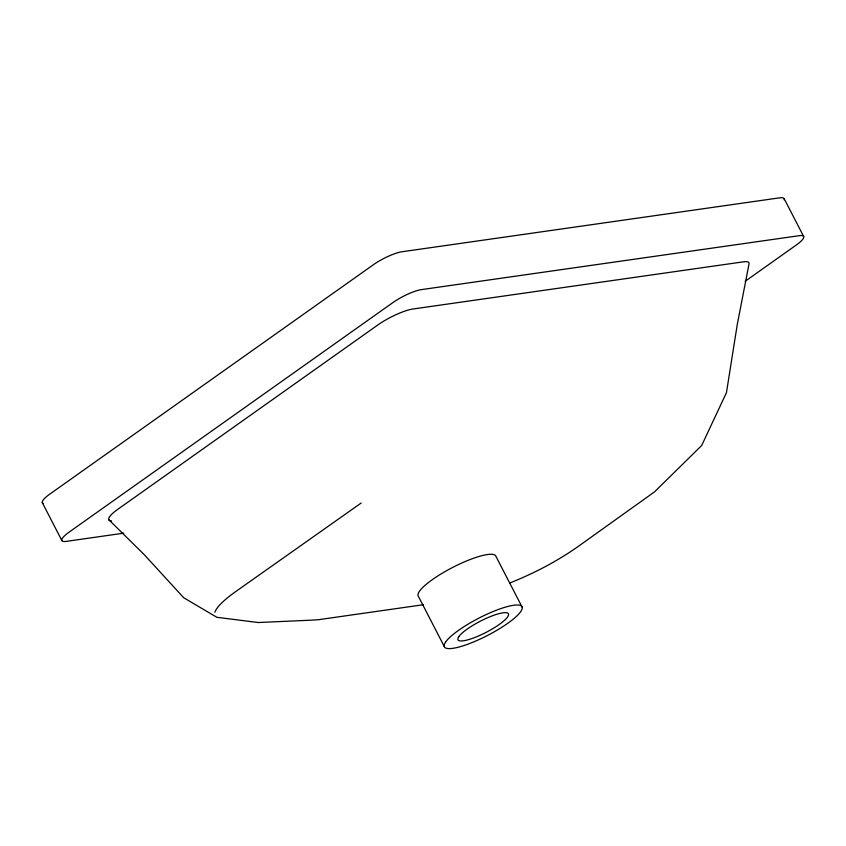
<?xml version="1.0" encoding="UTF-8"?>
<svg xmlns="http://www.w3.org/2000/svg" width="846" height="846" viewBox="0 0 846 846"><rect width="100%" height="100%" fill="white"/><g stroke="black" fill="none" stroke-linecap="round" stroke-linejoin="round"><path stroke-width="1.27" d="M745.178 281.263L796.266 245.044A22.715 5.034 -27.3 0 0 799.259 235.674L421.403 289.618A22.715 5.034 -27.3 0 0 392.83 302.635L69.277 532.007A22.715 5.034 -27.3 0 0 66.284 541.377L123.728 533.17M361.157 503.032L235.4 591.798A62.9 13.938 -27.3 0 0 214.873 612.229M509.704 583.031C533.318 573.662 556.012 561.871 576.898 547.373L654.476 491.907L701.672 445.504L726.46 392.629L737.247 324.642L748.964 264.259A27.96 6.197 -27.3 0 0 743.528 261.816L412.911 309.012A27.96 6.197 -27.3 0 0 377.739 325.033L117.922 509.218A27.96 6.197 -27.3 0 0 111.545 520.925M423.486 604.71L318.477 619.706L311.053 620.181L258.252 622.529L216.883 617.305L183.698 597.741L144.222 554.648L108.764 519.677M784.168 198.704L803.7 236.552M522.183 607.217L496.01 556.488A43.685 9.676 -27.3 0 0 454.397 566.545L452.504 567.507A43.685 9.676 -27.3 0 0 419.986 590.571L419.426 591.343A43.685 9.676 -27.3 0 0 418.03 595.658L444.203 646.376M42.3 502.651L61.832 540.499M43.051 503.37A22.715 5.034 -27.3 0 1 49.734 494.159L373.298 264.787A22.715 5.034 -27.3 0 1 401.871 251.77L779.716 197.827A22.715 5.034 -27.3 0 1 784.136 199.815M445.652 641.998L445.599 642.061A43.685 9.676 -27.3 0 0 485.816 636.329L487.708 635.357A43.685 9.676 -27.3 0 0 520.227 612.303L520.787 611.531A43.685 9.676 -27.3 0 0 480.581 617.263L478.688 618.236A43.685 9.676 -27.3 0 0 446.159 641.289L445.652 641.998M458.786 636.678L458.765 636.721A28.394 6.292 -27.3 0 0 484.895 632.988L486.133 632.364A28.394 6.292 -27.3 0 0 507.272 617.379L507.632 616.871A28.394 6.292 -27.3 0 0 481.501 620.604L480.264 621.228A28.394 6.292 -27.3 0 0 459.124 636.213L458.87 636.562"/></g></svg>
